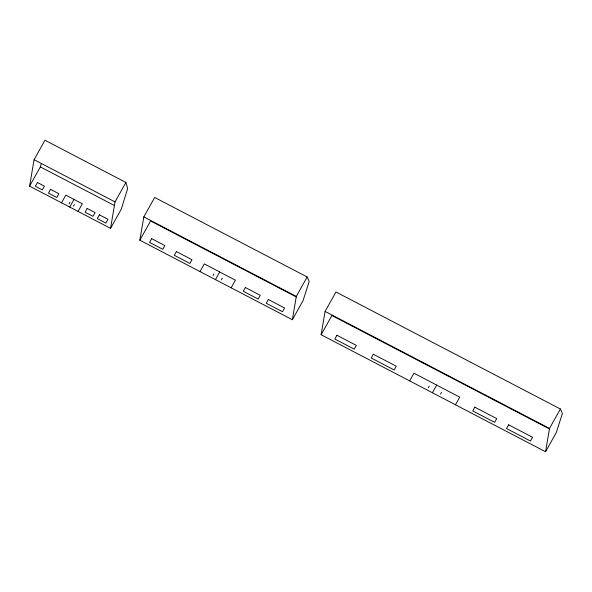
<?xml version="1.0" encoding="UTF-8"?>
<svg xmlns="http://www.w3.org/2000/svg" width="592" height="592" viewBox="0 0 592 592"><rect width="100%" height="100%" fill="white"/><g stroke="black" fill="none" stroke-linecap="round" stroke-linejoin="round"><path stroke-width="0.89" d="M29.6 186.14L34.084 159.699L44.955 140.252L125.904 182.462L127.657 188.522L121.301 209.117L110.549 228.349L29.6 186.14L40.352 166.907L41.418 163.436M110.549 228.349L115.033 201.909L125.904 182.462M139.853 240.211L143.812 216.916L154.675 197.462L307.174 276.975L309.194 281.474L303.104 300.492L292.352 319.724L139.853 240.211L150.605 220.979L296.54 297.073M292.352 319.724L296.303 296.422L307.174 276.975M321.13 334.732L325.082 311.429L335.953 291.982L560.38 408.998L562.4 413.497L556.302 432.515L545.558 451.748L321.13 334.732L331.875 315.499L549.753 429.096M545.558 451.748L549.509 428.445L560.38 408.998M61.531 202.79L65.83 195.101L82.318 203.774L78.055 211.403M69.057 203.855L69.967 202.235M69.73 207.067L74.03 199.371M73.46 206.149L74.4 204.462M200.007 271.58L204.307 263.884L219.75 271.943L215.451 279.631M213.09 275.546L214.001 273.918M221.386 279.868L222.326 278.181M231.139 287.808L235.409 280.179L219.713 272.002M409.657 380.885L413.949 373.197L459.732 397.151L455.47 404.78M428.327 387.767L429.237 386.139M432.382 392.74L436.681 385.052M440.529 394.131L441.469 392.444M34.084 159.699L115.033 201.909M143.812 216.916L296.303 296.422M325.082 311.429L549.509 428.445M40.352 166.907L114.759 205.705M37.437 182.528L35.342 186.273L42.335 189.921L44.43 186.177L37.437 182.528M50.564 189.373L48.47 193.125L56.743 197.439L58.837 193.695L50.564 189.373M87.165 208.458L85.07 212.202L92.981 216.332L95.075 212.587L87.165 208.458M99.367 214.822L97.273 218.566L105.901 223.066L107.988 219.321L99.367 214.822M151.67 238.68L149.576 242.424L162.756 249.299L164.842 245.547L151.67 238.68M176.401 251.578L174.307 255.322L189.899 263.447L191.993 259.703L176.401 251.578M245.354 287.527L243.26 291.271L258.164 299.041L260.258 295.297L245.354 287.527M268.346 299.515L266.252 303.259L282.495 311.732L284.589 307.988L268.346 299.515M336.944 335.279L334.85 339.031L354.238 349.139L356.332 345.395L336.944 335.279M373.337 354.26L371.251 358.005L394.198 369.97L396.292 366.226L373.337 354.26M474.814 407.17L472.719 410.915L494.66 422.355L496.755 418.611L474.814 407.17M508.654 424.812L506.56 428.556L530.469 441.025L532.563 437.281L508.654 424.812"/></g></svg>
